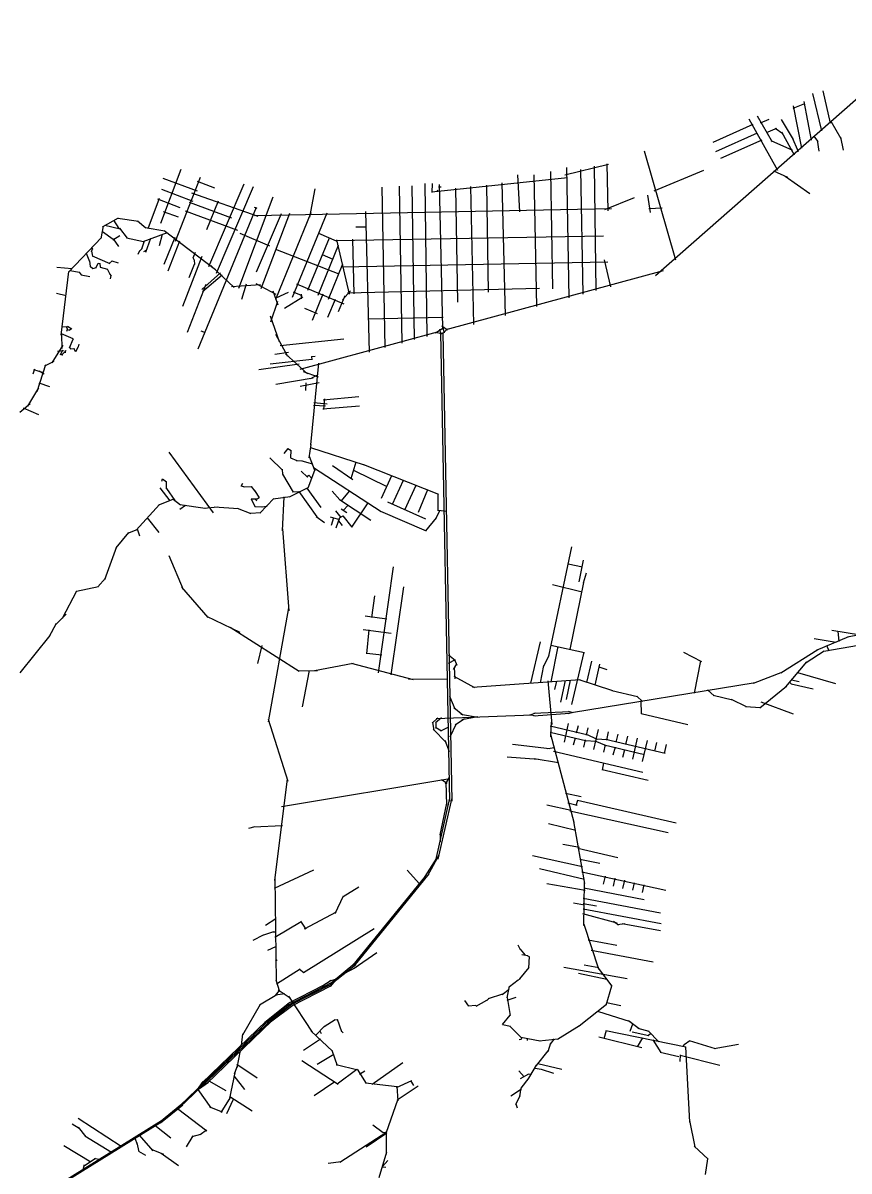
# Model space of a CAD drawing. Header units: inches. Extents: x 723419 to 759401, y 6910722 to 6968430.
# Drawn here: x 749036 to 753437, y 6958403 to 6964518 of the extents above; entities that cross this region are included whole.
import ezdxf

# ---------------------------------------------------------------- set-up
doc = ezdxf.new("R2010")
doc.units = ezdxf.units.IN
doc.header["$MEASUREMENT"] = 0

msp = doc.modelspace()

# ---------------------------------------------------------------- linework, layer by layer
for points in [[(752406.357, 6963172.248), (753938.060948, 6964517.71414)], [(753297.9752, 6964155.8711), (753337.256, 6963983.7158)], [(753196.1907, 6964099.6804), (753235.3128, 6963892.9421)], [(753242.0239, 6964141.1817), (753290.0835, 6963943.3717)], [(753139.6243, 6964075.6429), (753184.874, 6963850.0673)], [(753139.8877, 6964064.4415), (753201.3694, 6964088.6525)], [(752713.9869, 6963882.2129), (752926.3536, 6963978.12)], [(752903.663, 6964006.6018), (753055.515, 6963733.4087)], [(752947.9466, 6964023.0865), (753028.0626, 6963884.683)], [(752965.2462, 6963986.1684), (753010.9805, 6964005.1778)], [(753076.4329, 6964003.4773), (753140.0687, 6963896.5759)], [(753339.5455, 6963994.2513), (753394.3547, 6963901.7121)], [(752727.95, 6963832.8056), (752949.626, 6963933.3628)], [(752996.9746, 6963934.0603), (753052.7236, 6963957.0718)], [(753043.4148, 6963957.3794), (753084.4749, 6963929.0315)], [(753076.8231, 6963937.6222), (753145.5893, 6963814.5598)], [(753132.998, 6963911.1748), (753165.9941, 6963833.9421)], [(753247.8227, 6963916.6825), (753270.5939, 6963885.8081)], [(753391.0893, 6963910.2761), (753405.7835, 6963840.9492)], [(752754.7132, 6963797.9298), (752974.6439, 6963894.9995)], [(753020.3848, 6963891.0196), (753136.2424, 6963840.9065)], [(753267.8832, 6963894.294), (753277.0993, 6963835.0732)], [(752346.4091, 6963835.8671), (752513.1269, 6963255.7425)], [(749771.2818, 6963451.4033), (749879.7408, 6963739.1121)], [(751846.0993, 6963726.3169), (751857.0472, 6963101.0936)], [(751923.676979, 6963708.66723), (752155.518588, 6963764.8913)], [(751932.0228, 6963748.0706), (751945.000978, 6963053.83602)], [(752006.660005, 6963736.78465), (752018.569887, 6963072.38713)], [(752079.450728, 6963755.63086), (752087.839163, 6963092.50349)], [(752146.919613, 6963768.1986), (752152.54202, 6963516.5132)], [(752398.7035, 6963623.4048), (752664.1762, 6963732.9)], [(753035.2565, 6963729.2834), (753109.8947, 6963696.2515)], [(749780.6049, 6963691.2037), (749963.489795, 6963624.14591)], [(749849.718734, 6963355.59329), (749981.508216, 6963696.13022)], [(749963.555941, 6963674.24046), (750056.1442, 6963639.7072)], [(751214.1412, 6963618.2815), (751937.3497, 6963694.6661)], [(751586.954799, 6963665.69046), (751604.99947, 6962959.14852)], [(751671.2428, 6963708.2056), (751681.7791, 6963511.4473)], [(751757.8824, 6963709.0969), (751772.347136, 6963006.77695)], [(753096.473, 6963702.4654), (753229.0916, 6963610.2422)], [(749774.022418, 6963633.35475), (749941.661626, 6963567.92184)], [(749934.7163, 6963612.23964), (750287.862995, 6963489.4165)], [(750026.262316, 6963220.21455), (750214.8509, 6963660.9582)], [(750066.743647, 6963184.49573), (750264.0122, 6963647.198)], [(750565.042373, 6963482.86805), (750592.2644, 6963633.3665)], [(750948.3048, 6963643.7477), (750964.090653, 6962789.18729)], [(751039.7399, 6963647.7007), (751055.652553, 6962812.67388)], [(751108.2198, 6963649.5839), (751119.807991, 6962831.19805)], [(751176.5983, 6963662.6558), (751188.021492, 6962848.06189)], [(751216.379715, 6963614.86937), (751218.1983, 6963662.9715)], [(751242.6822, 6963629.3575), (751247.3232, 6963620.8544)], [(751250.907909, 6963644.63506), (751264.5994, 6963644.8173)], [(751253.6568, 6963657.2002), (751271.977603, 6962893.75929)], [(751340.777909, 6963637.55224), (751351.262844, 6963031.12097)], [(751420.820191, 6963647.16927), (751436.694123, 6962910.98272)], [(751506.0454, 6963654.2891), (751515.112653, 6963083.43654)], [(749702.8941, 6963422.1872), (749763.067519, 6963584.45833)], [(749753.807084, 6963580.48957), (749872.3371, 6963535.3948)], [(749922.148566, 6963563.62235), (750147.706309, 6963480.16819)], [(750015.2125, 6963417.9105), (750078.253045, 6963570.56768)], [(750186.798575, 6963104.39296), (750369.340152, 6963591.9254)], [(752136.4192, 6963523.3966), (752294.48575, 6963588.77766)], [(752364.2388, 6963600.7335), (752378.2539, 6963508.7133)], [(749783.242038, 6963513.35142), (749863.0078, 6963484.4612)], [(749899.658938, 6963516.98945), (750178.662621, 6963414.28681)], [(749969.577554, 6962782.1047), (750280.449223, 6963537.1443)], [(750268.3961, 6963537.0557), (750281.3806, 6963530.5678)], [(750270.08296, 6963492.11526), (752172.05508, 6963529.74239)], [(750279.8826, 6963192.8024), (750413.640872, 6963502.91028)], [(750306.192042, 6963103.7315), (750457.297209, 6963504.89466)], [(750383.4799, 6963045.7861), (750572.053845, 6963507.87123)], [(750472.285, 6963057.0704), (750657.312467, 6963506.5913)], [(750861.372771, 6963512.87517), (750881.348472, 6962764.39063)], [(752371.5798, 6963529.3846), (752442.3304, 6963533.7185)], [(749452.8149, 6963369.9698), (749464.8848, 6963435.172)], [(749459.2899, 6963431.6216), (749544.9545, 6963479.0908)], [(749472.0902, 6963441.4852), (749554.7345, 6963422.0165)], [(749518.2323, 6963467.1013), (749546.9417, 6963422.6314)], [(749542.1357, 6963478.6375), (749651.7336, 6963462.2136)], [(749550.0274, 6963424.6549), (749591.6564, 6963370.9631)], [(749646.4503, 6963463.9912), (749690.7972, 6963427.3709)], [(749687.0118, 6963428.5761), (749791.3018, 6963410.8337)], [(750808.9695, 6963431.045), (750864.2694, 6963431.7498)], [(749279.1604, 6963190.8537), (749455.563, 6963375.7779)], [(749459.1527, 6963406.866), (749517.5115, 6963365.8665)], [(749514.514, 6963362.0545), (749553.1828, 6963386.5093)], [(749516.2953, 6963367.1791), (749545.2529, 6963326.244)], [(749588.0897, 6963372.6862), (749679.216, 6963354.2904)], [(749676.9106, 6963354.3863), (749805.7224, 6963401.1705)], [(749691.6191, 6963297.1319), (749717.0749, 6963370.6151)], [(749764.0571, 6963332.3481), (749780.3476, 6963393.0925)], [(749788.0468, 6963412.0622), (750062.422111, 6963204.91278)], [(749788.942, 6963232.8463), (749847.403625, 6963377.42146)], [(750191.2589, 6963398.928), (750350.395186, 6963330.64303)], [(750554.2891, 6963094.511), (750670.0755, 6963373.7192)], [(750610.1864, 6963398.0227), (750704.7239, 6963357.8016)], [(750702.0337, 6963358.2935), (752129.7229, 6963383.7309)], [(750706.362364, 6963362.94539), (750774.030419, 6963073.32879)], [(750792.616704, 6963365.98811), (750798.321793, 6963075.5081)], [(749400.7137, 6963298.7772), (749406.9252, 6963315.4028)], [(749400.7138, 6963301.4373), (749406.5917, 6963275.1687)], [(749402.9322, 6963321.6098), (749407.2579, 6963313.4077)], [(749650.6913, 6963285.6489), (749659.6894, 6963305.4009)], [(749657.6243, 6963302.7477), (749670.6006, 6963315.7237)], [(749669.2886, 6963314.1129), (749683.4957, 6963357.6285)], [(749679.6072, 6963299.8618), (749696.7179, 6963309.2955)], [(749809.3117, 6963197.0503), (749871.546902, 6963356.58548)], [(750381.5371, 6963313.5994), (750719.7644, 6963182.4098)], [(750608.136337, 6963067.77253), (750716.681135, 6963334.10575)], [(749373.8704, 6963291.4208), (749391.1724, 6963246.864)], [(749390.1751, 6963250.7015), (749394.9439, 6963220.7752)], [(749404.9157, 6963276.8506), (749499.5909, 6963235.7548)], [(749427.0096, 6963214.6376), (749437.518, 6963237.9236)], [(749437.2254, 6963237.7802), (749447.0371, 6963236.0588)], [(749446.097, 6963236.5977), (749448.062, 6963217.2936)], [(749495.9986, 6963235.6855), (749511.7269, 6963251.4134)], [(749509.7042, 6963251.301), (749543.6436, 6963239.8459)], [(749887.421934, 6963009.64989), (749990.94037, 6963275.77716)], [(749942.1403, 6963268.3936), (749948.6509, 6963254.9133)], [(749942.1859, 6963267.4275), (749956.0153, 6963296.81158)], [(749948.3463, 6963256.3748), (749949.3345, 6963231.4937)], [(750630.9256, 6963284.1595), (750687.386, 6963258.9908)], [(750731.9543, 6963218.1246), (752152.818731, 6963244.90243)], [(752132.710357, 6963255.48578), (752166.62337, 6963112.77748)], [(749215.8586, 6963217.6872), (749298.257, 6963209.2134)], [(749240.6681, 6962854.2937), (749280.5608, 6963193.3624)], [(749286.1163, 6963198.8689), (749336.7048, 6963189.5655)], [(749334.9482, 6963190.5309), (749347.0684, 6963175.8739)], [(749345.8557, 6963176.8743), (749391.9232, 6963168.0303)], [(749394.0566, 6963222.1053), (749409.141, 6963210.2456)], [(749407.8099, 6963210.5781), (749427.7749, 6963215.2333)], [(749447.5478, 6963217.9054), (749486.2787, 6963206.7921)], [(749485.5773, 6963207.3361), (749498.3901, 6963180.2433)], [(749497.5496, 6963181.2447), (749506.4838, 6963171.4805)], [(749921.2429, 6963162.7296), (749949.699, 6963233.4131)], [(749989.749743, 6963098.77055), (750088.571816, 6963187.67073)], [(749992.130998, 6963087.65803), (750098.096835, 6963176.95509)], [(750037.286644, 6963226.07949), (750161.993837, 6963108.03099)], [(750663.698948, 6963047.39957), (750739.699931, 6963234.2518)], [(751290.139775, 6962884.30492), (752448.716093, 6963199.64095)], [(749502.931, 6963155.5089), (749506.3263, 6963172.016)], [(749913.6587, 6962870.4658), (750011.577912, 6963126.94874)], [(750146.780265, 6963113.6534), (750300.900365, 6963124.56748)], [(750203.1147, 6963046.0495), (750226.486154, 6963127.87478)], [(750276.757088, 6963130.18989), (750382.899314, 6963073.61304)], [(750493.571525, 6963128.09765), (750745.719946, 6963020.94118)], [(749214.204, 6963078.2862), (749266.3029, 6963066.4406)], [(750367.685742, 6963090.81099), (750394.805588, 6963016.39678)], [(750385.8892, 6963054.2956), (750451.4713, 6963084.601)], [(750429.4832, 6962998.5681), (750527.173675, 6963058.51209)], [(750475.315238, 6963085.23506), (750521.881998, 6963066.71419)], [(750517.648656, 6963072.79962), (750517.91324, 6963047.92874)], [(750579.5021, 6962935.3383), (750635.653059, 6963074.91629)], [(750717.379891, 6962980.56406), (750752.334542, 6963066.18502)], [(750739.105349, 6963043.6954), (750781.438767, 6963091.05591)], [(750766.0194, 6963080.3268), (751788.865989, 6963104.58919)], [(750356.440928, 6962925.44608), (750394.474858, 6963036.5713)], [(750535.7823, 6962998.0901), (750603.902995, 6962970.67025)], [(750660.8833, 6962951.5963), (750701.005273, 6963047.39957)], [(750354.125819, 6962957.8576), (750400.427995, 6962821.26618)], [(750873.4033, 6962942.569), (751275.260425, 6962950.97952)], [(749244.1382, 6962899.8507), (749275.3747, 6962901.8617)], [(749266.3903, 6962902.0826), (749273.857534, 6962883.14704)], [(749269.741, 6962875.5452), (749273.965649, 6962886.17203)], [(749272.2347, 6962885.6109), (749283.9884, 6962881.508)], [(749273.9255, 6962902.0226), (749295.7424, 6962888.8289)], [(749282.4587, 6962881.2667), (749295.3398, 6962889.9552)], [(749984.0939, 6962877.3214), (750007.786, 6962869.6998)], [(750513.615869, 6962673.44979), (751244.153795, 6962871.94421)], [(751233.560027, 6962867.56548), (751277.851365, 6962895.66429)], [(751235.30628, 6962871.53424), (751266.156759, 6962863.37183)], [(751254.673819, 6962887.67386), (751262.611335, 6962858.67547)], [(751267.850095, 6962904.71306), (751298.75349, 6962883.69187)], [(751270.3901, 6962907.25306), (751280.867621, 6962866.71882)], [(751271.448436, 6962862.73683), (751297.906822, 6962888.34855)], [(749239.7958, 6962862.8687), (749301.9584, 6962837.1137)], [(749240.9116, 6962858.6932), (749243.743504, 6962783.58741)], [(749284.9207, 6962788.2113), (749304.5646, 6962832.893)], [(749300.6477, 6962838.04), (749304.5276, 6962832.2575)], [(750382.568584, 6962860.95376), (750445.5536, 6962743.0798)], [(750405.719672, 6962799.10728), (750746.6325, 6962834.6189)], [(751256.420072, 6962864.8535), (751277.163447, 6962865.4885)], [(751261.358971, 6962868.74288), (751308.952, 6960372.7298)], [(751273.518345, 6962868.48313), (751321.1225, 6960372.7298)], [(749192.7178, 6962708.3176), (749249.564349, 6962800.78536)], [(749220.724708, 6962769.0353), (749251.416436, 6962772.73947)], [(749235.805988, 6962757.39361), (749246.653927, 6962747.86859)], [(749236.864324, 6962749.45609), (749248.504681, 6962777.26768)], [(749241.362249, 6962748.13317), (749266.497716, 6962774.06239)], [(749263.1822, 6962760.1543), (749263.1824, 6962774.0285)], [(749284.8186, 6962788.8381), (749289.3169, 6962781.763)], [(749288.7944, 6962781.9445), (749307.4262, 6962784.6308)], [(749307.086, 6962784.7535), (749313.1012, 6962770.683)], [(749312.1962, 6962771.5076), (749318.5044, 6962768.7679)], [(749318.0224, 6962768.6647), (749332.7146, 6962794.6054)], [(749331.7203, 6962792.0666), (749335.1449, 6962806.3064)], [(750378.4278, 6962753.2909), (750450.368199, 6962764.38065)], [(750435.485357, 6962755.12021), (750551.571526, 6962648.29448)], [(749112.062012, 6962555.01301), (749158.099604, 6962699.21122)], [(749153.4769, 6962691.9789), (749203.262173, 6962717.17686)], [(750292.6658, 6962671.2186), (750507.253729, 6962702.8649)], [(750353.1169, 6962702.7818), (750575.759, 6962726.8534)], [(750570.8062, 6962271.1116), (750612.526136, 6962706.1259)], [(750572.8506, 6962741.3095), (750593.6041, 6962743.3217)], [(750573.7279, 6962741.9364), (750574.972, 6962724.3073)], [(749090.321, 6962648.7999), (749099.280715, 6962674.84344)], [(749092.136951, 6962671.13927), (749138.439127, 6962658.17466)], [(749122.828679, 6962665.31842), (749148.493314, 6962649.44339)], [(750383.3089, 6962593.1322), (750583.2367, 6962627.8044)], [(750529.412628, 6962661.52367), (750608.4421, 6962633.6416)], [(750569.444166, 6962623.58235), (750602.040898, 6962641.15072)], [(749062.981705, 6962476.82848), (749120.528695, 6962574.59222)], [(749120.18284, 6962601.55371), (749177.7967, 6962582.0344)], [(750512.5555, 6962583.8805), (750613.584472, 6962602.93819)], [(750543.7179, 6962560.2867), (750544.2635, 6962600.29235)], [(750635.721321, 6962510.1795), (750825.229513, 6962527.70818)], [(750639.359349, 6962458.91638), (750643.989567, 6962516.13264)], [(749019.907453, 6962445.17102), (749075.468167, 6962490.95766)], [(749038.161843, 6962467.40969), (749118.2938, 6962432.4442)], [(750584.458198, 6962481.406), (750647.958325, 6962478.09871)], [(750586.111847, 6962495.62739), (750656.557301, 6962490.00498)], [(750633.406213, 6962463.21586), (750829.85973, 6962478.76017)], [(750561.5181, 6962201.0833), (750570.9454, 6962272.3892)], [(749813.7907, 6962231.0195), (750049.6822, 6961909.0271)], [(750351.0417, 6962201.8774), (750418.1779, 6962135.7707)], [(750427.2469, 6962225.3025), (750448.7761, 6962250.8719)], [(750447.5409, 6962250.9601), (750465.099, 6962240.5558)], [(750462.0759, 6962202.2132), (750495.7115, 6962186.6101)], [(750462.6076, 6962200.8348), (750464.5697, 6962241.9666)], [(750561.0271, 6962210.2145), (750591.58, 6962133.0023)], [(750567.305, 6962256.3524), (750854.2902, 6962164.4652)], [(750416.8371, 6962141.3435), (750419.1342, 6962113.3671)], [(750492.3964, 6962187.3772), (750524.9448, 6962185.5916)], [(750522.0196, 6962186.1261), (750578.5714, 6962169.3585)], [(750554.9285, 6962041.0049), (750591.4575, 6962136.096)], [(750584.0815, 6962149.686), (750944.0843, 6961916.2245)], [(750685.6623, 6962161.2233), (750794.2428, 6962086.4765)], [(750784.1841, 6962091.1143), (750810.9283, 6962179.8692)], [(750796.4154, 6962136.6545), (750975.5069, 6962048.5434)], [(750851.3692, 6962165.5262), (751250.1754, 6962008.0767)], [(749776.2518, 6962076.6703), (749779.9374, 6962089.8231)], [(749779.411, 6962089.8231), (749801.6282, 6962074.4605)], [(749800.8546, 6962036.8952), (749800.8552, 6962075.9337)], [(750418.548, 6962115.2735), (750475.9376, 6962019.2369)], [(750518.7168, 6962131.3605), (750551.6345, 6962099.414)], [(750550.7312, 6962099.2937), (750560.0313, 6962108.5936)], [(750558.9806, 6962108.5601), (750575.3529, 6962092.1876)], [(750945.8761, 6961986.8715), (751001.8352, 6962108.1415)], [(751004.673, 6961954.2143), (751063.7286, 6962083.4346)], [(749764.9776, 6962041.5268), (749819.427, 6961972.9308)], [(749800.6494, 6962038.0606), (749845.2506, 6961973.7185)], [(750198.3199, 6962052.1813), (750216.1957, 6962046.2901)], [(750198.6053, 6962050.946), (750208.3991, 6962067.0039)], [(750213.058, 6962046.4801), (750251.6622, 6962049.4255)], [(750251.2726, 6962049.5422), (750271.6463, 6962024.6946)], [(750271.0281, 6962025.5665), (750295.4765, 6961988.5619)], [(750456.1448, 6961993.9518), (750556.577, 6962043.4234)], [(750472.5458, 6962019.9311), (750506.5814, 6962022.0754)], [(750506.0414, 6962022.2991), (750601.5566, 6961887.023)], [(750548.6261, 6962040.0171), (750622.5269, 6961937.6974)], [(750684.1641, 6962024.4002), (750724.412, 6961977.0234)], [(750732.0133, 6961970.8308), (750778.4078, 6962025.3194)], [(751070.1808, 6961924.482), (751131.1298, 6962056.4102)], [(751143.059, 6961912.3486), (751193.7655, 6962032.6047)], [(749639.6206, 6961815.8982), (749763.4124, 6961952.3286)], [(749760.5041, 6961950.753), (749837.2255, 6961981.3947)], [(749835.7458, 6961981.5177), (749875.3777, 6961951.5773)], [(749871.7749, 6961953.4722), (750007.7524, 6961933.8945)], [(750252.5938, 6961983.6187), (750271.5982, 6961942.402)], [(750252.6169, 6961983.4646), (750286.4786, 6961983.4644)], [(750271.7114, 6961983.7334), (750282.2505, 6961973.1943)], [(750284.5657, 6961982.7564), (750295.4765, 6961989.4823)], [(750298.8959, 6961906.9131), (750372.4386, 6961984.1441)], [(750370.1352, 6961983.3058), (750459.9203, 6961995.1016)], [(750418.9644, 6961812.3748), (750427.7893, 6961994.0529)], [(750721.8382, 6961979.3229), (750889.7524, 6961868.7906)], [(750787.8339, 6961831.6532), (750875.637, 6961962.6486)], [(750978.7957, 6961967.1544), (751180.5637, 6961876.7615)], [(751248.8371, 6961919.4941), (751248.8384, 6962009.5863)], [(749871.3206, 6961928.1553), (749901.6971, 6961949.6412)], [(750001.6946, 6961934.1636), (750072.7714, 6961941.293)], [(750056.6529, 6961941.1584), (750182.7559, 6961931.3725)], [(750177.8554, 6961932.6272), (750250.7416, 6961905.8578)], [(750247.9269, 6961906.1391), (750303.3888, 6961909.5448)], [(750271.33, 6961942.5862), (750310.7353, 6961940.4278)], [(750307.6467, 6961940.2595), (750338.0537, 6961944.4922)], [(750702.2128, 6961919.5273), (750729.3897, 6961883.6796)], [(750723.1378, 6961881.5497), (750742.0475, 6961892.467)], [(750732.2924, 6961929.8667), (750761.1197, 6961910.6378)], [(750740.5525, 6961892.6427), (750788.9483, 6961831.4242)], [(750743.0303, 6961921.4489), (750769.2149, 6961949.6731)], [(750940.3696, 6961918.1237), (751184.0259, 6961813.2651)], [(751236.0804, 6961876.0495), (751257.3339, 6961921.8134)], [(751247.5625, 6961922.1819), (751295.1817, 6961917.0231)], [(749698.6662, 6961882.7615), (749760.9713, 6961803.1734)], [(750598.9776, 6961889.3189), (750642.0042, 6961857.5188)], [(750673.0045, 6961887.2456), (750722.1539, 6961873.4796)], [(750679.174, 6961843.1734), (750692.156, 6961884.1096)], [(750705.1637, 6961829.2138), (750724.6624, 6961883.2905)], [(750717.7055, 6961865.9366), (750737.5702, 6961840.2637)], [(751182.3919, 6961812.3773), (751240.2103, 6961881.6503)], [(749533.0442, 6961722.1423), (749601.0196, 6961804.5686)], [(749594.5826, 6961800.9111), (749644.2622, 6961819.4753)], [(749645.3703, 6961823.9699), (749656.3896, 6961786.8881)], [(750418.8002, 6961824.2091), (750452.9854, 6961385.7562)], [(749471.7349, 6961552.9904), (749537.1151, 6961729.6691)], [(751837.9026, 6961145.7432), (751960.6215, 6961727.0944)], [(749812.9817, 6961681.0504), (749889.8782, 6961500.246)], [(752000.0466, 6961541.5879), (752023.5208, 6961657.2915)], [(750931.0098, 6961056.7889), (751010.9862, 6961620.9583)], [(751940.1727, 6961636.0538), (752017.1936, 6961620.6601)], [(752023.1489, 6961535.7609), (752037.8471, 6961589.7347)], [(749434.8991, 6961515.2544), (749475.8081, 6961559.9432)], [(751857.9821, 6961527.1377), (752015.7185, 6961488.0894)], [(751951.0669, 6961180.4502), (752023.7527, 6961538.3019)], [(749247.0652, 6961347.2506), (749322.9882, 6961492.6657)], [(749320.8747, 6961491.2963), (749439.1776, 6961516.661)], [(749880.5418, 6961513.3057), (750021.1192, 6961351.8413)], [(750894.0737, 6961351.2962), (750911.0692, 6961466.6978)], [(750998.7021, 6961046.0737), (751064.9558, 6961514.1386)], [(750343.7332, 6960795.9986), (750453.5714, 6961402.9849)], [(749208.8259, 6961311.6162), (749266.0051, 6961368.7937)], [(750013.9689, 6961357.7856), (750192.2532, 6961272.745)], [(750860.0867, 6961360.8469), (750975.1214, 6961343.346)], [(749176.6365, 6961247.7822), (749215.3886, 6961320.4748)], [(750140.9736, 6961299.4779), (750508.1809, 6961064.781)], [(750849.2695, 6961287.836), (750997.232, 6961266.8468)], [(750868.1928, 6961158.2514), (750881.0125, 6961284.6851)], [(753345.6987, 6961283.143), (753498.514652, 6961258.61086)], [(753428.785576, 6961248.0601), (753621.462363, 6961285.93955)], [(749020.6629, 6961056.9594), (749181.6318, 6961255.5197)], [(751742.2637, 6961000.7111), (751792.7283, 6961220.7254)], [(753251.893806, 6961240.01462), (753368.907706, 6961219.18742)], [(753263.906377, 6961177.01214), (753436.82516, 6961250.56204)], [(753377.135, 6961278.801), (753383.617, 6961223.752)], [(750287.2808, 6961106.6034), (750310.5769, 6961202.5012)], [(750867.4667, 6961161.6374), (750948.3195, 6961152.2045)], [(751849.1196, 6961204.6036), (752027.5926, 6961164.6108)], [(751850.7762, 6961008.1198), (751888.3809, 6961197.0824)], [(751960.5881, 6960887.5724), (752025.8929, 6961166.2009)], [(752555.3394, 6961166.1645), (752650.5834, 6961117.1392)], [(753074.275815, 6961056.11274), (753271.499934, 6961180.82214)], [(753209.7114, 6961111.7924), (753305.6311, 6961173.5347)], [(753302.2858, 6961172.5597), (753488.2363, 6961204.5731)], [(753317.433456, 6961203.842), (753329.710147, 6961174.42027)], [(750589.7199, 6961067.9419), (750794.8756, 6961107.4624)], [(750784.6481, 6961107.219), (751115.315866, 6961020.18067)], [(751303.400223, 6961152.66945), (751339.119044, 6961123.03605)], [(751304.023691, 6961107.55618), (751340.706547, 6961127.2694)], [(751329.329441, 6961074.08804), (751348.114895, 6961104.77977)], [(751335.652995, 6961127.60013), (751346.963956, 6961096.44538)], [(751809.5724, 6961089.589), (751838.9625, 6961149.2308)], [(752041.1336, 6961004.7354), (752067.4052, 6961118.7613)], [(752084.3171, 6960990.1432), (752108.9319, 6961103.3351)], [(752614.314685, 6960947.26358), (752647.115, 6961119.9595)], [(753100.2638, 6960981.9431), (753213.0372, 6961114.6216)], [(750503.3405, 6961066.4172), (750604.643, 6961069.4015)], [(750526.1507, 6960875.0045), (750563.3777, 6961068.7128)], [(751331.181528, 6961038.36922), (751442.4263, 6960978.2661)], [(751332.769031, 6961084.35389), (751336.737789, 6961025.08711)], [(751794.4073, 6961003.9924), (751811.5133, 6961094.9757)], [(752105.2131, 6961088.9506), (752146.3437, 6961074.344)], [(752928.966829, 6961001.83742), (753084.611123, 6961061.23024)], [(753162.8294, 6961058.0398), (753365.7504, 6961000.391)], [(751090.028463, 6961023.08109), (751300.19384, 6961023.8187)], [(751431.5677, 6960979.6091), (752004.5526, 6961020.4587)], [(751832.927267, 6961014.3639), (751853.360728, 6960782.05913)], [(751870.4176, 6960966.9922), (751880.3907, 6961012.64)], [(751902.6104, 6960900.7539), (751927.4497, 6961015.9825)], [(751931.4655, 6960914.7114), (751953.8775, 6961018.1833)], [(751959.096286, 6960845.18528), (752937.688806, 6961004.72262)], [(751997.8766, 6961020.4533), (752176.8292, 6960961.4246)], [(752962.3884, 6960870.5152), (753103.97, 6960985.2422)], [(753120.2759, 6961006.5395), (753130.6113, 6960996.2039)], [(753128.4419, 6960997.1947), (753246.0585, 6960970.6074)], [(753131.2581, 6961019.9109), (753172.2949, 6961009.9087)], [(751309.004109, 6960931.94503), (751337.668609, 6960864.50853)], [(752173.542, 6960962.2978), (752311.078, 6960930.8504)], [(752306.4821, 6960932.9622), (752336.225856, 6960904.39645)], [(752683.913856, 6960965.65037), (752717.9622, 6960934.5433)], [(752713.3029, 6960937.0705), (752817.3201, 6960913.4616)], [(752809.5499, 6960916.6057), (752889.5847, 6960876.5172)], [(751331.973442, 6960871.83258), (751380.535164, 6960832.11854)], [(751941.005365, 6960851.88256), (751966.405416, 6960844.6065)], [(752327.609241, 6960907.73021), (752330.1799, 6960838.1466)], [(752885.1353, 6960877.288), (752965.9943, 6960871.8304)], [(752967.9906, 6960901.6212), (753139.3696, 6960838.4833)], [(750343.4136, 6960810.0137), (750447.9418, 6960478.8216)], [(751216.298329, 6960788.34721), (751245.732332, 6960817.1034)], [(751217.550923, 6960794.40025), (751225.928323, 6960750.00995)], [(751234.375069, 6960791.28002), (751265.840705, 6960817.89715)], [(751235.803822, 6960795.88378), (751236.3323, 6960760.643)], [(751238.0594, 6960813.39923), (751748.965988, 6960833.32641)], [(751339.683415, 6960780.04843), (751389.001847, 6960813.91517)], [(751369.951809, 6960836.77521), (751459.134975, 6960820.17708)], [(751373.761817, 6960808.41182), (751459.985729, 6960823.50633)], [(751736.962442, 6960833.88977), (751767.760003, 6960827.85725)], [(751738.920443, 6960831.92176), (751768.606752, 6960843.35178)], [(751757.635519, 6960841.8416), (751948.152749, 6960850.59066)], [(751757.794269, 6960828.03032), (751948.678297, 6960840.77003)], [(751848.303999, 6960715.00931), (751852.982723, 6960793.11888)], [(751941.898335, 6960839.43058), (751966.703072, 6960847.10351)], [(752329.6163, 6960839.6113), (752578.7431, 6960781.8202)], [(751221.361512, 6960756.13005), (751290.0881, 6960685.9684)], [(751234.69257, 6960766.19747), (751266.760134, 6960747.30618)], [(751262.553251, 6960747.38556), (751304.383959, 6960768.49935)], [(751311.498398, 6960715.25878), (751346.245095, 6960786.61011)], [(751844.641283, 6960740.97855), (752040.727911, 6960693.46281)], [(751845.17045, 6960773.78695), (752047.968689, 6960725.73852)], [(751846.055036, 6960730.48747), (751971.0834, 6960260.2443)], [(751920.545101, 6960686.36844), (751943.405147, 6960785.6403)], [(751985.526898, 6960736.32187), (751996.110252, 6960775.05695)], [(752037.023737, 6960729.31393), (752094.747116, 6960703.51347)], [(752039.502006, 6960725.10351), (752047.968689, 6960763.83859)], [(752077.390415, 6960647.21003), (752101.943797, 6960753.67857)], [(752147.240555, 6960698.01013), (752156.553907, 6960741.82522)], [(752196.558987, 6960687.21511), (752207.354008, 6960729.76019)], [(751283.591637, 6960697.07493), (751306.240015, 6960636.53815)], [(751644.7331, 6960676.6361), (751842.095, 6960653.4075)], [(751970.0752, 6960672.82174), (751980.446888, 6960710.28682)], [(752024.261975, 6960659.91005), (752033.575327, 6960699.06846)], [(752028.918651, 6960695.25846), (752091.792596, 6960691.74302)], [(752083.855081, 6960693.5951), (752144.180201, 6960669.38568)], [(752087.762102, 6960704.99514), (752151.685563, 6960700.7618)], [(752131.57719, 6960634.29833), (752140.467208, 6960673.24508)], [(752132.000524, 6960673.24508), (752347.879789, 6960621.91581)], [(752140.678875, 6960702.45514), (752457.946676, 6960628.26582)], [(752247.994089, 6960674.72675), (752258.15411, 6960718.7535)], [(752286.094166, 6960595.98659), (752311.070882, 6960707.74681)], [(752337.529268, 6960584.3449), (752364.410989, 6960696.10512)], [(752402.722732, 6960639.37834), (752413.941088, 6960684.88677)], [(752453.522834, 6960626.67832), (752464.106188, 6960674.51508)], [(751616.462822, 6960608.43792), (751782.621488, 6960597.14901)], [(751832.7821, 6960653.0826), (751868.346659, 6960658.88524)], [(751863.4729, 6960638.8972), (752339.1788, 6960527.0218)], [(752179.837286, 6960620.32831), (752192.325645, 6960662.23839)], [(752232.119058, 6960606.56994), (752242.490745, 6960648.90336)], [(751759.690886, 6960600.32401), (751890.218925, 6960579.51008)], [(752123.5904, 6960538.4387), (752131.6642, 6960577.3452)], [(750377.3679, 6959951.0828), (750446.2382, 6960491.8303)], [(750414.466571, 6960344.51625), (751309.788532, 6960493.2522)], [(751265.761778, 6960488.38386), (751295.818504, 6960468.06382)], [(751287.775155, 6960464.25381), (751307.671862, 6960497.48555)], [(752122.1033, 6960540.7314), (752367.7432, 6960484.8498)], [(751289.891826, 6960475.8955), (751293.066832, 6960351.85859)], [(751235.202342, 6960057.07248), (751310.5274, 6960388.4282)], [(751247.4899, 6960064.7695), (751322.8859, 6960391.2385)], [(751258.18145, 6960192.75108), (751294.561731, 6960363.07694)], [(751926.2331, 6960415.7708), (752010.7576, 6960398.3342)], [(751939.303, 6960363.955), (751989.2069, 6960351.74)], [(751984.2966, 6960350.038), (751993.1154, 6960378.6724)], [(751990.3741, 6960377.6404), (752515.8487, 6960257.6495)], [(751827.9092, 6960354.0745), (751956.6951, 6960325.2172)], [(751950.6052, 6960322.1752), (752473.0388, 6960205.2392)], [(750264.478, 6960237.0369), (750418.9085, 6960243.4499)], [(751835.8089, 6960253.825), (751982.1795, 6960218.2579)], [(751970.1373, 6960265.0243), (752028.4951, 6959934.6223)], [(750240.4511, 6960228.7909), (750272.548, 6960238.3196)], [(751259.17364, 6960203.66517), (751259.504369, 6960156.04007)], [(751912.488, 6960144.099), (752000.839, 6960128.0083)], [(751992.1158, 6960122.4214), (752205.4024, 6960072.5956)], [(751167.020183, 6959952.68312), (751240.718915, 6960069.455)], [(751194.11357, 6959977.02483), (751254.473969, 6960087.90311)], [(751750.3433, 6960083.2154), (752017.4815, 6960024.721)], [(752002.7877, 6960064.8013), (752109.1856, 6960042.0936)], [(750376.4932, 6959909.1212), (750585.5676, 6960007.8508)], [(751083.9932, 6960004.531), (751149.768212, 6959932.53285)], [(751788.2392, 6960013.5068), (752027.7526, 6959958.1231)], [(752013.5895, 6959996.4443), (752461.2147, 6959899.1456)], [(750378.007, 6959966.1341), (750384.4923, 6959412.1732)], [(750795.999524, 6959500.02511), (751177.469922, 6959967.74985)], [(750800.338699, 6959494.20426), (751199.828582, 6959985.59735)], [(751828.068, 6959934.685), (752031.3706, 6959899.3388)], [(752024.6335, 6959710.2147), (752028.2112, 6959937.5002)], [(752129.4889, 6959930.6361), (752139.1189, 6959974.0039)], [(752181.6354, 6959919.9789), (752191.2654, 6959961.8666)], [(752232.6511, 6959908.2505), (752242.5772, 6959951.4704)], [(752285.3902, 6959898.0374), (752293.6867, 6959938.7409)], [(750742.26704, 6959865.80379), (750824.991521, 6959915.99636)], [(752023.6964, 6959912.0212), (752345.728, 6959848.5701)], [(752337.4911, 6959886.0012), (752346.0839, 6959927.0009)], [(750700.42234, 6959774.23969), (750744.83154, 6959868.58459)], [(751969.4789, 6959831.5115), (752028.3589, 6959821.3747)], [(752020.7892, 6959828.3985), (752091.4897, 6959814.5617)], [(752021.4125, 6959856.3669), (752432.1332, 6959777.277)], [(750536.94754, 6959692.18729), (750707.12644, 6959783.29649)], [(752017.3913, 6959773.9605), (752200.8642, 6959724.5478)], [(752020.3962, 6959799.9884), (752436.0431, 6959720.713)], [(750327.8378, 6959712.5419), (750383.6759, 6959747.198)], [(750377.50554, 6959648.14749), (750518.84834, 6959731.80759)], [(750514.53884, 6959733.19799), (750544.04754, 6959690.63539)], [(750530.1779, 6959460.0037), (750907.643, 6959693.9741)], [(752023.7978, 6959717.7218), (752102.474, 6959479.3015)], [(752182.7287, 6959733.9129), (752208.6773, 6959713.477)], [(752203.4875, 6959715.3071), (752242.2584, 6959721.1022)], [(752228.8259, 6959721.7123), (752432.1422, 6959683.2799)], [(750262.4864, 6959632.1484), (750317.0852, 6959660.438)], [(750314.717, 6959659.4357), (750372.7184, 6959678.3398)], [(750368.1339, 6959677.6043), (750383.1941, 6959676.8803)], [(752046.8501, 6959633.5286), (752200.2344, 6959606.5073)], [(750340.6189, 6959579.1067), (750384.0745, 6959598.0759)], [(751672.4265, 6959607.2167), (751685.8196, 6959583.4553)], [(751684.6499, 6959585.1716), (751712.7135, 6959552.0376)], [(752063.7653, 6959579.8456), (752393.6914, 6959517.5216)], [(750381.5845, 6959522.8817), (750390.116, 6959527.2216)], [(750679.529708, 6959406.30951), (750805.07475, 6959509.49721)], [(750799.945585, 6959482.53524), (750921.171142, 6959566.2602)], [(751694.3632, 6959555.4501), (751725.5403, 6959550.234)], [(751722.0842, 6959551.336), (751735.5102, 6959543.5844)], [(751732.2735, 6959483.9973), (751734.5191, 6959545.5496)], [(750387.0267, 6959400.2521), (750513.3202, 6959479.0437)], [(750509.1806, 6959478.4653), (750533.0793, 6959459.7748)], [(750675.56095, 6959395.59386), (750809.83726, 6959503.54408)], [(750747.822564, 6959455.81227), (750810.793523, 6959489.14983)], [(751684.0105, 6959426.0314), (751733.2227, 6959486.5044)], [(751917.4401, 6959489.0312), (752256.1115, 6959428.2872)], [(751995.2244, 6959457.2133), (752147.5291, 6959424.4834)], [(752026.976, 6959501.5022), (752105.0456, 6959486.5774)], [(752100.6628, 6959482.8573), (752173.1489, 6959387.1739)], [(750383.0464, 6959421.9055), (750402.681735, 6959359.10025)], [(750440.440498, 6959282.1747), (750686.4596, 6959410.79067)], [(750447.743012, 6959295.84486), (750640.59819, 6959393.87318)], [(750455.062712, 6959284.90586), (750684.925014, 6959401.60961)], [(750465.523048, 6959281.134), (750680.442866, 6959391.40837)], [(750629.194625, 6959387.28505), (750677.878056, 6959420.35803)], [(750670.305666, 6959416.32048), (750708.511576, 6959426.90383)], [(750675.12473, 6959385.29648), (750702.429785, 6959419.4278)], [(751615.3043, 6959325.7875), (751628.7853, 6959387.6551)], [(751627.7322, 6959385.3332), (751673.6889, 6959420.3796)], [(751672.6588, 6959419.7115), (751685.2693, 6959426.9919)], [(752142.6693, 6959286.6647), (752172.8229, 6959388.9002)], [(750295.657562, 6959287.26573), (750388.261914, 6959343.88668)], [(750380.853566, 6959341.10855), (750431.1245, 6959348.25231)], [(750382.044194, 6959338.33042), (750403.1206, 6959364.1465)], [(750395.728, 6959367.131), (750459.434973, 6959325.76268)], [(750450.174538, 6959333.96478), (750576.5729, 6959142.4568)], [(751506.7973, 6959311.1561), (751519.7783, 6959323.6224)], [(751516.374, 6959321.4392), (751593.6499, 6959346.2475)], [(751589.0009, 6959343.5932), (751627.024, 6959372.1263)], [(751615.1344, 6959327.6922), (751631.9865, 6959231.815)], [(751616.7627, 6959312.6006), (751663.0607, 6959329.5211)], [(750207.132212, 6959127.58937), (750301.346115, 6959292.02824)], [(750324.861447, 6959195.00313), (750458.061783, 6959301.96557)], [(750341.450401, 6959201.95882), (750449.137136, 6959288.12497)], [(750354.362094, 6959204.81633), (750466.836694, 6959292.04963)], [(750354.468381, 6959197.06689), (750474.033829, 6959287.05186)], [(751388.8854, 6959311.6579), (751410.5098, 6959281.1903)], [(751408.2292, 6959282.0343), (751448.5223, 6959286.1695)], [(751447.0862, 6959286.8448), (751453.081, 6959280.85)], [(751451.6476, 6959281.0213), (751508.4483, 6959312.396)], [(751999.279, 6959176.815), (752145.1387, 6959290.8695)], [(752145.2816, 6959300.857), (752220.7156, 6959285.4033)], [(749870.825179, 6958741.7403), (750369.390457, 6959217.6751)], [(749873.847395, 6958752.74384), (750354.626678, 6959213.38884)], [(749989.220943, 6958871.02019), (750333.687965, 6959202.6549)], [(750013.880159, 6958868.16269), (750361.733854, 6959203.2899)], [(750640.9824, 6959173.4346), (750699.8502, 6959209.8974)], [(750696.8091, 6959209.0671), (750710.9973, 6959210.3511)], [(750710.0249, 6959211.1664), (750732.7122, 6959146.2296)], [(751591.1153, 6959182.4763), (751632.2994, 6959232.8775)], [(752096.6746, 6959254.773), (752271.843, 6959199.967)], [(752262.2696, 6959204.8788), (752318.7785, 6959161.3208)], [(750571.4349, 6959148.6252), (750685.1625, 6959040.9701)], [(750594.4317, 6959124.6952), (750643.1282, 6959175.0019)], [(750617.4587, 6959149.7077), (750625.4191, 6959135.9196)], [(750730.745, 6959149.0229), (750742.0726, 6959138.9021)], [(751591.2921, 6959183.7139), (751633.4034, 6959173.7255)], [(751630.4727, 6959174.9125), (751690.9667, 6959114.418)], [(751884.4547, 6959106.1006), (752002.1902, 6959178.8359)], [(752132.9222, 6959108.3799), (752144.4303, 6959152.3409)], [(752141.3035, 6959151.0312), (752567.3857, 6959063.8883)], [(752271.9571, 6959146.9713), (752286.239, 6959187.1393)], [(752282.1821, 6959143.4209), (752370.125, 6959124.6389)], [(752311.9652, 6959164.0079), (752370.2363, 6959147.706)], [(752367.4384, 6959149.9476), (752423.7126, 6959091.8566)], [(750201.203328, 6959071.72469), (750208.516013, 6959133.3358)], [(750530.7969, 6959046.0727), (750620.9083, 6959106.3439)], [(751679.1417, 6959102.8603), (751692.3605, 6959106.0262)], [(751688.7118, 6959115.3719), (751791.5197, 6959096.9179)], [(751690.8213, 6959104.9408), (751696.6675, 6959115.0662)], [(751724.1174, 6959098.2192), (751724.9914, 6959110.0784)], [(751787.153, 6959097.0584), (751888.1331, 6959107.6051)], [(751833.7827, 6959039.8251), (751849.3303, 6959085.2021)], [(751846.3552, 6959079.1159), (751868.8806, 6959107.5655)], [(752105.1821, 6959117.903), (752333.1416, 6959060.0728)], [(752311.002, 6959063.7596), (752339.3616, 6959112.8782)], [(752367.1827, 6959124.3123), (752380.663, 6959137.7922)], [(752392.037, 6959102.0439), (752434.2669, 6959033.3666)], [(752553.884, 6959065.5393), (752561.3601, 6959078.4879)], [(752559.3609, 6959076.1431), (752588.5661, 6959098.3748)], [(752586.1983, 6959097.9267), (752723.6321, 6959056.043)], [(752718.5502, 6959056.2614), (752847.9716, 6959078.1128)], [(750176.740773, 6958952.94219), (750194.535815, 6959045.06511)], [(750604.5625, 6958971.8748), (750691.8995, 6959024.8784)], [(750681.645, 6959045.8023), (750710.4008, 6958965.7732)], [(751772.3092, 6958965.1586), (751835.2572, 6959042.2173)], [(752431.3849, 6959035.3821), (752531.0032, 6959013.1612)], [(752537.7838, 6958985.477), (752539.1486, 6959021.857)], [(752538.434, 6959020.2703), (752748.66, 6958966.8051)], [(752565.8787, 6959064.995), (752587.893, 6958663.9978)], [(750164.040748, 6958920.13379), (750181.503283, 6958968.55264)], [(750175.347298, 6958971.48952), (750284.620433, 6958899.78729)], [(750521.4171, 6958992.3594), (750714.7103, 6958866.2967)], [(750705.7811, 6958970.9146), (750820.749, 6958942.4161)], [(750897.2446, 6958866.3787), (751060.7478, 6958980.1551)], [(751731.1117, 6958897.5137), (751773.0342, 6958966.1673)], [(751779.2454, 6958975.1021), (751907.2645, 6958945.5715)], [(750136.765693, 6958782.75226), (750168.379923, 6958934.84465)], [(750160.350729, 6958909.51027), (750216.618929, 6958837.15327)], [(750710.9503, 6958866.6007), (750814.9203, 6958945.8592)], [(750816.4325, 6958945.4092), (750865.6268, 6958869.9709)], [(750829.3398, 6958918.6112), (750857.969, 6958937.3637)], [(751678.8859, 6958936.7464), (751707.1953, 6958904.8038)], [(751687.1829, 6958895.0505), (751731.7623, 6958920.7877)], [(751690.1974, 6958843.7624), (751732.7774, 6958899.9424)], [(751728.7941, 6958920.1654), (751745.8777, 6958918.5803)], [(751763.4523, 6958951.6157), (751799.4247, 6958945.7364)], [(751797.1545, 6958946.2304), (751862.8319, 6958923.7041)], [(749965.507173, 6958838.02835), (749996.735124, 6958879.59271)], [(749968.779634, 6958837.85626), (750037.070493, 6958739.36051)], [(749971.319639, 6958839.2321), (750024.040179, 6958876.73521)], [(750026.988084, 6958883.99969), (750116.273672, 6958831.15832)], [(750587.3365, 6958804.9551), (750697.3163, 6958880.0104)], [(750861.7618, 6958872.6107), (751030.4002, 6958852.6072)], [(751025.9948, 6958848.2546), (751107.9142, 6958885.3194)], [(751028.3533, 6958854.5245), (751032.9902, 6958776.0583)], [(751030.4787, 6958782.6039), (751141.4732, 6958856.7474)], [(751101.4414, 6958885.1774), (751116.4319, 6958859.2126)], [(751635.937, 6958802.8963), (751691.868, 6958840.2281)], [(751683.2215, 6958799.7171), (751691.1677, 6958846.2945)], [(750091.9265, 6958715.1558), (750142.269037, 6958794.60562)], [(750123.084943, 6958709.79767), (750158.681061, 6958786.49397)], [(750138.230409, 6958799.58647), (750256.617709, 6958723.30117)], [(750972.4587, 6958609.7655), (751033.6424, 6958782.1704)], [(751662.617, 6958756.3739), (751685.1361, 6958805.2085)], [(749762.832847, 6958663.57785), (749883.461922, 6958760.85354)], [(749769.103485, 6958659.92659), (749887.113179, 6958755.88598)], [(749858.743175, 6958735.96105), (750015.178383, 6958616.89831)], [(750029.594865, 6958745.37368), (750098.242282, 6958718.8288)], [(751662.3521, 6958760.8736), (751670.0346, 6958739.8309)], [(749118.240082, 6958257.8364), (749779.686839, 6958667.6789)], [(749155.043697, 6958286.12041), (749775.215372, 6958672.22974)], [(749298.381012, 6958654.97193), (749336.084213, 6958631.64224)], [(749330.964515, 6958685.02865), (749559.321555, 6958535.51099)], [(752586.7486, 6958672.3632), (752615.1426, 6958530.9856)], [(749330.131076, 6958637.01991), (749370.691782, 6958585.81632)], [(749365.188438, 6958590.71774), (749507.396972, 6958502.58353)], [(749654.7058, 6958593.4118), (749728.4555, 6958510.5228)], [(749738.434688, 6958646.49157), (749824.159859, 6958580.34561)], [(749907.602995, 6958531.99335), (749942.660356, 6958589.87107)], [(749937.547273, 6958586.12721), (749984.061116, 6958599.46223)], [(749980.320489, 6958597.2748), (750014.382427, 6958622.32228)], [(750725.2918, 6958450.9001), (750974.9483, 6958612.3027)], [(750864.5803, 6958532.0293), (750975.1206, 6958606.2692)], [(750899.7765, 6958648.9944), (750955.6963, 6958608.4448)], [(750953.7, 6958609.1702), (750970.7256, 6958608.67)], [(750973.4336, 6958493.4737), (750973.4354, 6958614.5709)], [(749254.063215, 6958538.82623), (749397.295689, 6958451.51355)], [(749632.5337, 6958580.075), (749645.2685, 6958544.4473)], [(749643.1133, 6958552.6691), (749653.3011, 6958505.2959)], [(752612.488, 6958535.4606), (752686.837, 6958465.3179)], [(749361.484263, 6958431.27289), (749423.330741, 6958471.95265)], [(749415.710726, 6958470.14025), (749448.519125, 6958466.33025)], [(749651.1459, 6958509.0153), (749689.2374, 6958487.023)], [(749719.471, 6958519.4997), (749785.4622, 6958491.9497)], [(749773.4436, 6958498.3279), (749865.7692, 6958432.3939)], [(750934.6654, 6958367.5668), (750975.0355, 6958504.4901)], [(752672.2901, 6958383.5324), (752685.7646, 6958468.5326)], [(749357.616047, 6958410.19084), (749364.48729, 6958437.96686)], [(750662.2221, 6958445.3927), (750731.2907, 6958452.8439)], [(750948.6443, 6958424.8814), (750969.8888, 6958424.2116)], [(750951.5115, 6958426.8523), (750980.5965, 6958459.8337)]]:
    msp.add_lwpolyline(points)

doc.saveas('drawing.dxf')
